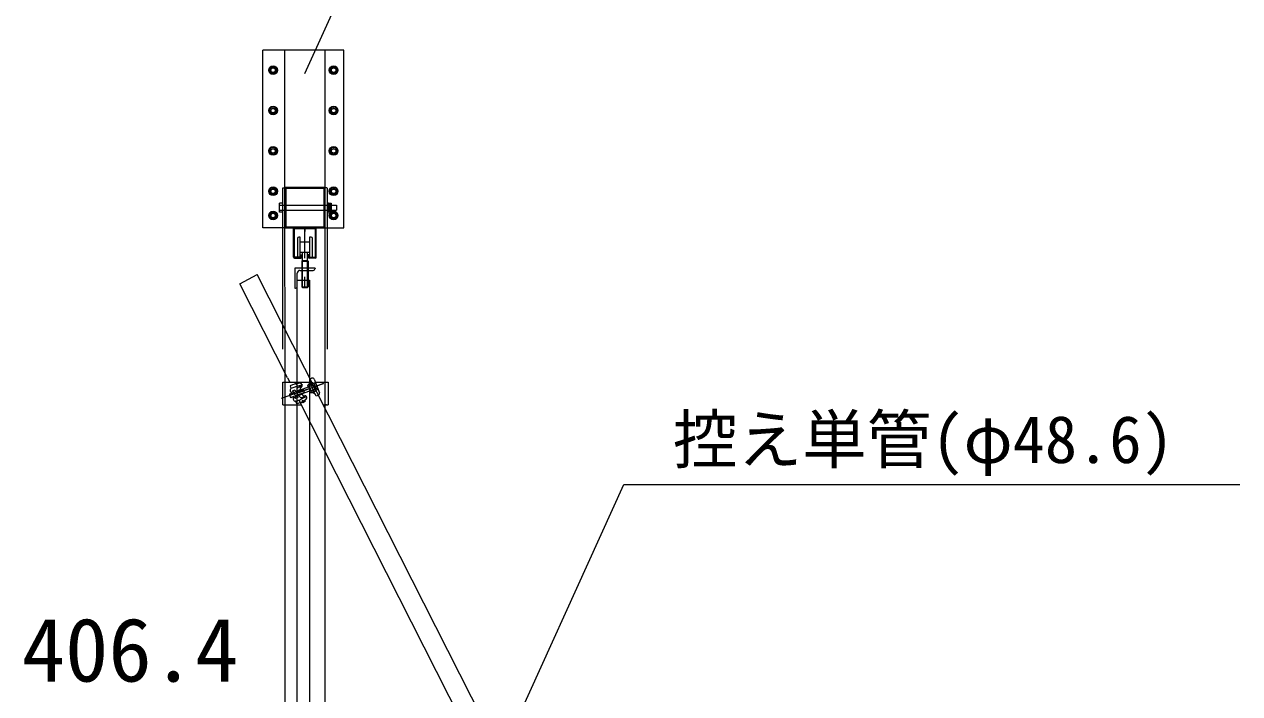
# Model space of a CAD drawing. Units: millimetres, scale not verified. Extents: x -10338 to 10338, y -7128 to 7128.
# Drawn here: x 2761 to 5770, y -1049 to 609 of the extents above; entities that cross this region are included whole.
import ezdxf
from ezdxf.enums import TextEntityAlignment as Align

# ---------------------------------------------------------------- set-up
doc = ezdxf.new("R2010")
doc.units = ezdxf.units.MM
doc.header["$LTSCALE"] = 40
doc.linetypes.add('CHAIN2', pattern=[12, 9, -1, 1, -1])
for name, color, linetype, lineweight in [('0-0_0', 7, 'Continuous', 9), ('0-4_CYG-36', 7, 'Continuous', 9), ('0-9_TEXT', 7, 'Continuous', 9), ('0-D_寸法', 7, 'Continuous', 9), ('0-E_中心線', 7, 'CHAIN2', 9)]:
    doc.layers.add(name, color=color, linetype=linetype, lineweight=lineweight)
doc.styles.add('ＭＳ ゴシック', font='')
doc.styles.get('ＭＳ ゴシック').set_extended_font_data('MS Gothic')

msp = doc.modelspace()

# ---------------------------------------------------------------- linework, layer by layer
at = {"layer": '0-0_0'}
for p, q in [((3405.82, 202.73), (3405.82, 545.21)), ((3505.82, 202.73), (3505.82, 545.21)), ((3518.4, 160.71), (3518.4, 143.71)), ((3427.82, 31.73), (3427.82, 102.73)), ((3429.82, 104.73), (3481.82, 104.73)), ((3429.82, 31.73), (3429.82, 102.73)), ((3429.82, 102.73), (3481.82, 102.73)), ((3455.82, 106.73), (3455.82, 95.56)), ((3481.82, 31.73), (3481.82, 102.73)), ((3483.82, 31.73), (3483.82, 102.73)), ((3437.32, 78.73), (3437.32, 34.73)), ((3444.12, 81.73), (3440.32, 81.73)), ((3444.32, 31.73), (3444.32, 81.73)), ((3444.32, 69.73), (3467.32, 69.73)), ((3474.32, 34.73), (3474.32, 78.73)), ((3445.82, 31.73), (3429.82, 31.73)), ((3444.32, 44.73), (3467.32, 44.73)), ((3445.82, 37.73), (3447.82, 37.73)), ((3445.82, 31.73), (3445.82, 37.73)), ((3447.82, 37.73), (3447.82, 31.73)), ((3449.57, 23.73), (3449.57, 44.73)), ((3462.07, 23.73), (3462.07, 44.73)), ((3463.82, 37.73), (3463.82, 31.73)), ((3465.82, 37.73), (3463.82, 37.73)), ((3465.82, 31.73), (3465.82, 37.73)), ((3465.82, 31.73), (3481.82, 31.73)), ((3429.82, 29.73), (3445.82, 29.73)), ((3480.82, 5.23), (3430.82, 5.23)), ((3447.82, 21.93), (3449.62, 23.73)), ((3447.82, 21.93), (3463.82, 21.93)), ((3447.82, 21.93), (3447.82, -41.27)), ((3449.62, 23.73), (3462.02, 23.73)), ((3449.82, -43.27), (3449.82, 23.73)), ((3461.82, -43.27), (3461.82, 23.73)), ((3462.02, 23.73), (3463.82, 21.93)), ((3481.82, 29.73), (3465.82, 29.73)), ((3447.82, -41.27), (3449.82, -43.27)), ((3447.82, -41.27), (3463.82, -41.27)), ((3449.82, -43.27), (3461.82, -43.27)), ((3463.82, -41.27), (3461.82, -43.27))]:
    msp.add_line(p, q, dxfattribs=at)
at = {"layer": '0-0_0', "linetype": 'CHAIN2'}
for p, q in [((3455.82, 29.73), (3455.82, 104.73)), ((3455.82, -41.27), (3455.82, -16.27))]:
    msp.add_line(p, q, dxfattribs=at)
at = {"layer": '0-0_0'}
for points in [[(3471.32, 81.73), (3467.32, 81.73), (3467.32, 31.73)], [(3463.82, 21.93), (3463.82, -41.27), (3463.82, -32.87)]]:
    msp.add_lwpolyline(points, dxfattribs=at)
for centre, radius, start, end in [((3429.82, 102.73), 2, 90, 180), ((3481.82, 102.73), 2, 0, 90), ((3440.32, 78.73), 3, 90, 180), ((3471.32, 78.73), 3, 0, 90), ((3429.82, 31.73), 2, 180, 270), ((3440.32, 34.73), 3, 180, 270), ((3445.82, 31.73), 2, 270, 0), ((3465.82, 31.73), 2, 180, 270), ((3471.32, 34.73), 3, 270, 0), ((3481.82, 31.73), 2, 270, 0)]:
    msp.add_arc(centre, radius, start, end, dxfattribs=at)
at = {"layer": '0-4_CYG-36'}
for p, q in [((3351.82, 104.71), (3351.82, 545.21)), ((3371.62, 504.21), (3366.43, 495.21)), ((3366.43, 495.21), (3371.62, 486.21)), ((3382.02, 504.21), (3371.62, 504.21)), ((3371.62, 486.21), (3382.02, 486.21)), ((3387.21, 495.21), (3382.02, 504.21)), ((3382.02, 486.21), (3387.21, 495.21)), ((3521.62, 504.21), (3516.43, 495.21)), ((3516.43, 495.21), (3521.62, 486.21)), ((3532.02, 504.21), (3521.62, 504.21)), ((3521.62, 486.21), (3532.02, 486.21)), ((3537.21, 495.21), (3532.02, 504.21)), ((3532.02, 486.21), (3537.21, 495.21)), ((3371.62, 404.21), (3366.43, 395.21)), ((3366.43, 395.21), (3371.62, 386.21)), ((3382.02, 404.21), (3371.62, 404.21)), ((3387.21, 395.21), (3382.02, 404.21)), ((3382.02, 386.21), (3387.21, 395.21)), ((3521.62, 404.21), (3516.43, 395.21)), ((3516.43, 395.21), (3521.62, 386.21)), ((3532.02, 404.21), (3521.62, 404.21)), ((3537.21, 395.21), (3532.02, 404.21)), ((3532.02, 386.21), (3537.21, 395.21)), ((3371.62, 386.21), (3382.02, 386.21)), ((3521.62, 386.21), (3532.02, 386.21)), ((3371.62, 304.21), (3366.43, 295.21)), ((3382.02, 304.21), (3371.62, 304.21)), ((3387.21, 295.21), (3382.02, 304.21)), ((3521.62, 304.21), (3516.43, 295.21)), ((3532.02, 304.21), (3521.62, 304.21)), ((3537.21, 295.21), (3532.02, 304.21)), ((3366.43, 295.21), (3371.62, 286.21)), ((3371.62, 286.21), (3382.02, 286.21)), ((3382.02, 286.21), (3387.21, 295.21)), ((3516.43, 295.21), (3521.62, 286.21)), ((3521.62, 286.21), (3532.02, 286.21)), ((3532.02, 286.21), (3537.21, 295.21)), ((3371.62, 204.21), (3366.43, 195.21)), ((3366.43, 195.21), (3371.62, 186.21)), ((3382.02, 204.21), (3371.62, 204.21)), ((3371.62, 186.21), (3382.02, 186.21)), ((3387.21, 195.21), (3382.02, 204.21)), ((3382.02, 186.21), (3387.21, 195.21)), ((3405.82, 202.73), (3405.82, 106.73)), ((3405.82, 202.71), (3405.82, 106.71)), ((3503.82, 204.73), (3407.82, 204.73)), ((3503.82, 204.71), (3407.82, 204.71)), ((3503.82, 204.73), (3509.64, 204.71)), ((3505.82, 106.73), (3505.82, 202.73)), ((3505.82, 106.71), (3505.82, 202.71)), ((3505.9, -4195.76), (3505.9, 204.24)), ((3510.4, 204.24), (3510.4, -195.76)), ((3521.62, 204.21), (3516.43, 195.21)), ((3516.43, 195.21), (3521.62, 186.21)), ((3532.02, 204.21), (3521.62, 204.21)), ((3521.62, 186.21), (3532.02, 186.21)), ((3537.21, 195.21), (3532.02, 204.21)), ((3532.02, 186.21), (3537.21, 195.21)), ((3400.14, 165.71), (3393.14, 165.71)), ((3393.14, 160.71), (3533.64, 160.71)), ((3511.4, 165.71), (3520.4, 165.71)), ((3513.4, 165.71), (3513.4, 143.71)), ((3516.4, 143.71), (3516.4, 165.71)), ((3518.4, 160.71), (3518.4, 165.71)), ((3520.4, 165.71), (3520.4, 143.71)), ((3533.64, 160.71), (3533.64, 148.71)), ((3371.62, 144.21), (3366.43, 135.21)), ((3366.43, 135.21), (3371.62, 126.21)), ((3382.02, 144.21), (3371.62, 144.21)), ((3371.62, 126.21), (3382.02, 126.21)), ((3387.21, 135.21), (3382.02, 144.21)), ((3382.02, 126.21), (3387.21, 135.21)), ((3393.14, 148.71), (3533.64, 148.71)), ((3510.9, 139.71), (3509.9, 139.71)), ((3520.4, 143.71), (3511.4, 143.71)), ((3537.21, 135.21), (3532.02, 144.21)), ((3407.82, 104.73), (3503.82, 104.73)), ((3407.82, 104.71), (3503.82, 104.71)), ((3294.39, -33.59), (3337.24, -10.64)), ((5502.56, -4278.72), (3337.24, -10.64)), ((3412.68, -266.75), (3294.39, -33.59)), ((3412.68, -266.75), (3418.14, -277.52)), ((3467.67, -269.27), (3472.36, -267.52)), ((3478.79, -270.46), (3491.4, -304.18)), ((3400.98, -333.52), (3400.98, -277.52)), ((3400.98, -277.52), (3467.67, -277.52)), ((3418.89, -286.71), (3421.2, -292.89)), ((3425, -299.12), (3424.46, -301.14)), ((3425, -299.12), (3431.86, -296.53)), ((3434.98, -300.71), (3429.29, -302.82)), ((3435.98, -284.45), (3433.49, -277.78)), ((3436.3, -299.15), (3435.96, -298.22)), ((3478.94, -284.27), (3436.08, -300.3)), ((3445.52, -295.7), (3436.3, -299.15)), ((3451.91, -295.45), (3436.57, -301.19)), ((3438.54, -290.98), (3444.26, -287.61)), ((3482.44, -293.65), (3439.52, -309.7)), ((3443.4, -290.03), (3445.52, -295.7)), ((3443.88, -291.31), (3447.28, -289.31)), ((3444.26, -287.61), (3447.66, -285.6)), ((3448.41, -282.88), (3448.52, -283.18)), ((3448.52, -283.18), (3449, -284.46)), ((3450.77, -294.81), (3451.87, -295.47)), ((3462.86, -284.95), (3478.14, -280.1)), ((3463.83, -288), (3462.86, -284.95)), ((3463.83, -288), (3479.1, -283.14)), ((3483.31, -294.39), (3468.59, -300.75)), ((3469.86, -303.68), (3468.59, -300.75)), ((3479.16, -304.29), (3468.96, -276.99)), ((3469.76, -287.71), (3469.23, -286.28)), ((3469.76, -287.7), (3469.23, -286.28)), ((3484.58, -297.33), (3469.86, -303.68)), ((3473.8, -298.5), (3473.26, -297.08)), ((3473.8, -298.5), (3473.26, -297.08)), ((3473.69, -281.09), (3473.83, -281.46)), ((3475.38, -285.61), (3474.95, -284.46)), ((3475.38, -285.6), (3474.95, -284.46)), ((3479.31, -296.12), (3478.88, -294.98)), ((3479.31, -296.12), (3478.88, -294.98)), ((3482.44, -293.65), (3478.94, -284.27)), ((3483.85, -293.12), (3480.34, -283.75)), ((3480.57, -299.49), (3480.43, -299.12)), ((3481.43, -277.52), (3512.98, -277.52)), ((3483.34, -282.63), (3486.85, -292)), ((3512.98, -277.52), (3512.98, -333.52)), ((3417.71, -307.17), (3417.27, -308.77)), ((3417.27, -308.77), (3419.83, -315.62)), ((3425.55, -304.24), (3417.71, -307.17)), ((3426.64, -304.9), (3418.96, -307.77)), ((3421.21, -316.54), (3419.83, -315.62)), ((3429.05, -313.6), (3421.21, -316.54)), ((3429.44, -312.39), (3421.76, -315.26)), ((3432, -317.85), (3430.25, -316.65)), ((3438.87, -315.26), (3431.99, -317.84)), ((3438.52, -310.03), (3432.79, -312.19)), ((3435.52, -331.2), (3433.21, -325.01)), ((3454.67, -302.96), (3439.32, -308.7)), ((3449.73, -306.94), (3440.5, -310.39)), ((3440.5, -310.39), (3440.85, -311.32)), ((5459.29, -4300.84), (3441.16, -322.9)), ((3446.93, -328.01), (3446.49, -326.84)), ((3447.56, -315.09), (3454.09, -313.88)), ((3451.85, -312.62), (3449.73, -306.94)), ((3452.92, -329.77), (3449.95, -321.81)), ((3451.37, -311.33), (3455.25, -310.61)), ((3454.09, -313.88), (3457.97, -313.16)), ((3454.27, -304.18), (3454.67, -302.96)), ((3460.2, -314.42), (3459.73, -313.14)), ((3460.32, -314.73), (3460.2, -314.42)), ((3474.95, -301.6), (3474.92, -301.5)), ((3488.46, -310.61), (3483.78, -312.36)), ((3400.98, -333.52), (3446.55, -333.52)), ((3501.05, -333.52), (3512.98, -333.52)), ((3507.06, -332.09), (3507.06, -333.52))]:
    msp.add_line(p, q, dxfattribs=at)
at = {"layer": '0-4_CYG-36', "linetype": 'CHAIN2'}
for p, q in [((3501.02, -281.36), (3397.09, -317.76)), ((3501.98, -280.98), (3440.88, -304.03))]:
    msp.add_line(p, q, dxfattribs=at)
at = {"layer": '0-4_CYG-36'}
for points in [[(3551.82, 104.71), (3551.82, 545.21), (3351.82, 545.21)], [(3401.4, -195.76), (3401.4, 204.24), (3405.9, 204.24)], [(3405.54, 204.71), (3405.54, 36.21), (3406.04, -119.29)], [(3400.14, 143.71), (3393.14, 143.71), (3393.14, 165.71)], [(3510.4, 168.71), (3511.4, 168.71), (3511.4, 139.71)], [(3521.62, 126.21), (3532.02, 126.21), (3537.21, 135.21)], [(3434.17, -281.8), (3439.57, -279.78), (3438.28, -279.19), (3430.79, -282), (3430.16, -282.77)], [(3450.28, -324.89), (3454.98, -323.13), (3455.94, -323.57), (3456.3, -324.5), (3455.86, -325.47), (3447.89, -328.45), (3446.93, -328.01)]]:
    msp.add_lwpolyline(points, dxfattribs=at)
for points in [[(3503.52, 202.43), (3408.12, 202.43), (3408.12, 107.03), (3503.52, 107.03)], [(3503.52, 202.41), (3408.12, 202.41), (3408.12, 107.01), (3503.52, 107.01)], [(3400.14, 140.71), (3401.14, 140.71), (3401.14, 168.71), (3400.14, 168.71)], [(3465.58, -282.25), (3465.94, -283.19), (3466.9, -283.63), (3474.86, -280.65), (3475.3, -279.68), (3474.95, -278.75), (3473.99, -278.31), (3466.02, -281.28)], [(3473.17, -302.53), (3473.08, -302.3), (3482.45, -298.79), (3482.53, -299.03), (3482.09, -299.99), (3474.13, -302.97)]]:
    msp.add_lwpolyline(points, close=True, dxfattribs=at)
for centre, radius in [((3376.82, 495.21), 10.75), ((3376.82, 495.21), 9), ((3376.82, 495.21), 6), ((3376.82, 495.21), 5.5), ((3526.82, 495.21), 10.75), ((3526.82, 495.21), 9), ((3526.82, 495.21), 6), ((3526.82, 495.21), 5.5), ((3376.82, 395.21), 10.75), ((3376.82, 395.21), 9), ((3376.82, 395.21), 6), ((3376.82, 395.21), 5.5), ((3526.82, 395.21), 10.75), ((3526.82, 395.21), 9), ((3526.82, 395.21), 6), ((3526.82, 395.21), 5.5), ((3376.82, 295.21), 10.75), ((3376.82, 295.21), 9), ((3376.82, 295.21), 6), ((3526.82, 295.21), 10.75), ((3526.82, 295.21), 9), ((3526.82, 295.21), 6), ((3376.82, 295.21), 5.5), ((3526.82, 295.21), 5.5), ((3376.82, 195.21), 10.75), ((3376.82, 195.21), 9), ((3376.82, 195.21), 6), ((3376.82, 195.21), 5.5), ((3526.82, 195.21), 10.75), ((3526.82, 195.21), 9), ((3526.82, 195.21), 6), ((3526.82, 195.21), 5.5), ((3376.82, 135.21), 10.75), ((3376.82, 135.21), 9), ((3376.82, 135.21), 6), ((3376.82, 135.21), 5.5), ((3526.82, 135.21), 10.75), ((3526.82, 135.21), 9), ((3526.82, 135.21), 6), ((3526.82, 135.21), 5.5)]:
    msp.add_circle(centre, radius, dxfattribs=at)
for centre, radius, start, end in [((3407.82, 202.73), 2, 90, 180), ((3407.82, 202.71), 2, 90, 180), ((3503.82, 202.73), 2, 0, 90), ((3503.82, 202.71), 2, 0, 90), ((3407.82, 106.73), 2, 180, 270), ((3407.82, 106.71), 2, 180, 270), ((3503.82, 106.73), 2, 270, 0), ((3503.82, 106.71), 2, 270, 0), ((3456.18, -274.32), 12.56, 302.157, 23.706), ((3474.11, -272.2), 5, 20.5, 110.5), ((3424.38, -297.94), 5.57, 126.872, 199.888), ((3451.07, -360.6), 80.6, 94.923, 113.534), ((3425.48, -297.02), 6.94, 203.878, 261.687), ((3420.73, -293.07), 0.5, 306.872, 20.5), ((3711.26, -1194.08), 946.72, 106.112, 107.841), ((3434.01, -293.17), 10.8, 213.389, 243.874), ((3437.18, -293.93), 7.12, 205.152, 252.111), ((3445.18, -302.17), 10.3, 171.863, 229.739), ((3411.68, -314.59), 28.24, 6.912, 34.075), ((3441.58, -296.14), 6, 120.483, 200.222), ((3445.28, -289.33), 2, 120.483, 200.5), ((3444.66, -284.28), 4, 20.5, 101.089), ((3445.26, -285.86), 4, 300.483, 20.5), ((3446.65, -283.88), 2, 300.483, 20.5), ((3426.46, -309.07), 28.24, 9.965, 30.38), ((3427.04, -308.85), 28.24, 12.032, 28.317), ((3458.92, -297.1), 10.25, 351.271, 49.729), ((3479.41, -284.1), 4.2, 20.5, 107.638), ((3479.41, -284.1), 1, 20.5, 107.638), ((3482.71, -280.28), 1, 110.5, 200.5), ((3482.91, -293.47), 1, 293.362, 20.5), ((3482.91, -293.47), 4.2, 293.362, 20.5), ((3489.02, -297.14), 1, 200.5, 290.5), ((3433.74, -319.1), 6.94, 139.313, 197.122), ((3432.3, -319.13), 5.57, 201.112, 274.128), ((3444.38, -302.52), 15.09, 181.149, 219.851), ((3440.2, -316.12), 8.38, 152.038, 191.934), ((3432.74, -325.19), 0.5, 20.5, 94.128), ((3339.98, -95.22), 247.98, 292.084, 298.514), ((3411.34, -254.32), 80.6, 287.466, 306.077), ((3442.85, -313.52), 5.56, 141.037, 202.934), ((3446.46, -309.19), 6, 200.778, 280.517), ((3453.72, -311.91), 2, 200.5, 280.517), ((3455.98, -314.54), 4, 20.5, 100.517), ((3458.33, -315.13), 2, 20.5, 100.517), ((3456.57, -316.13), 4, 299.911, 20.5), ((3471.79, -316.09), 12.56, 17.294, 98.843), ((3486.72, -305.92), 5, 290.5, 20.5)]:
    msp.add_arc(centre, radius, start, end, dxfattribs=at)
at = {"layer": '0-9_TEXT'}
for points in [[(3455.69, 487.4), (3664.86, 948.61), (5057.88, 948.61)], [(3924.02, -1239.48), (4245.26, -531.17), (5769.81, -531.17)]]:
    msp.add_lwpolyline(points, dxfattribs=at)
at = {"layer": '0-D_寸法'}
for p, q in [((3430.82, 5.23), (3430.82, -44.77)), ((3480.82, 5.23), (3480.82, 3.73)), ((3436.82, -40.27), (3436.82, -7.27)), ((3436.82, -4259.47), (3436.82, -24.77)), ((3443.32, -0.77), (3476.32, -0.77)), ((3430.82, -44.77), (3432.32, -44.77)), ((3406.04, -119.29), (3406.04, -4195.76))]:
    msp.add_line(p, q, dxfattribs=at)
msp.add_lwpolyline([(3436.82, -44.77), (3436.82, -24.77), (3466.82, -24.77), (3466.82, -4259.47)], dxfattribs=at)
for centre, radius, start, end in [((3476.32, 3.73), 4.5, 270, 0), ((3443.32, -7.27), 6.5, 90, 180), ((3432.32, -40.27), 4.5, 270, 0)]:
    msp.add_arc(centre, radius, start, end, dxfattribs=at)
at = {"layer": '0-E_中心線'}
for p, q in [((3405.82, 104.71), (3351.82, 104.71)), ((3501.82, 104.71), (3551.82, 104.71))]:
    msp.add_line(p, q, dxfattribs=at)

# ---------------------------------------------------------------- texts
at = {"layer": '0-9_TEXT', "style": 'ＭＳ ゴシック'}
msp.add_text('控え単管(φ48.6)', height=117.3, dxfattribs=at).set_placement((4366.65, -513.01), align=Align.BOTTOM_LEFT)
at = {"layer": '0-D_寸法', "style": 'ＭＳ ゴシック'}
msp.add_text('406.4', height=157.7, dxfattribs=at).set_placement((2754.57, -1066.37), align=Align.BOTTOM_LEFT)

doc.saveas('drawing.dxf')
